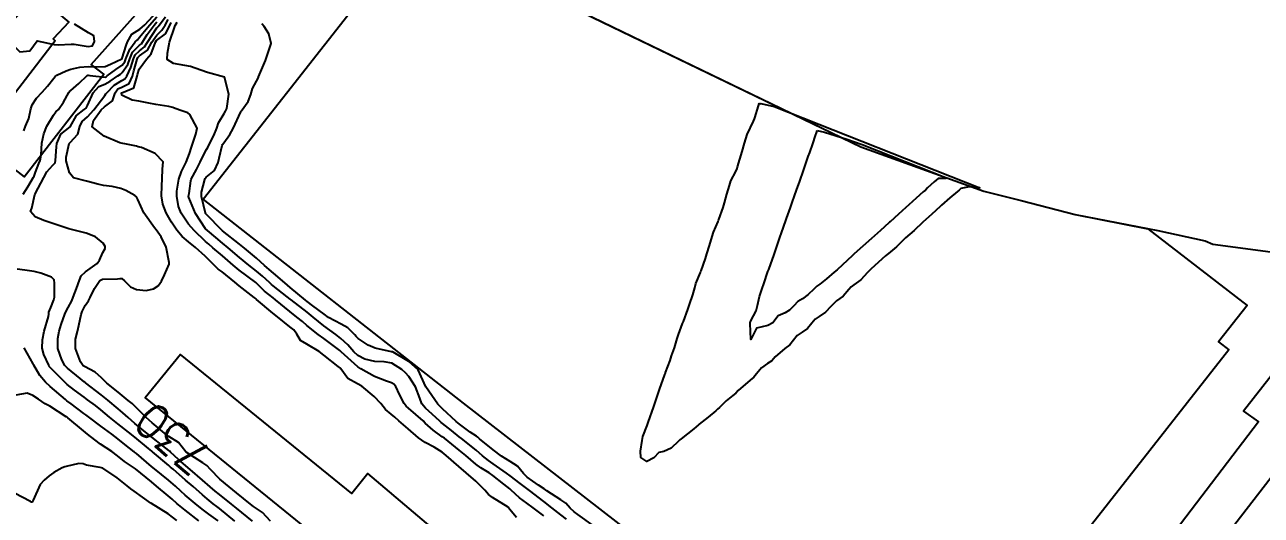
# Model space of a CAD drawing. Header units: metres. Extents: x 307586 to 320046, y 7427249 to 7434250.
# Drawn here: x 311993.5 to 312138.4, y 7432080.8 to 7432138.3 of the extents above; entities that cross this region are included whole.
import ezdxf
from ezdxf.enums import TextEntityAlignment as Align

# ---------------------------------------------------------------- set-up
doc = ezdxf.new("R2010")
doc.units = ezdxf.units.M
doc.header["$MEASUREMENT"] = 0
for name, color, linetype in [('Area', 45, 'Continuous'), ('Cotas', 45, 'Continuous'), ('Curvas de Nivel 1m', 11, 'Continuous'), ('Curvas de Nivel 5m', 15, 'Continuous'), ('Edificações', 30, 'Continuous')]:
    doc.layers.add(name, color=color, linetype=linetype)
doc.styles.add('Style-STANDARD', font='STANDARD.shx')

msp = doc.modelspace()

# ---------------------------------------------------------------- linework, layer by layer
at = {"layer": 'Area'}
msp.add_polyline3d([(312039.84, 7432148.93, 734.97), (312091.44, 7432123.96, 744.19), (312105.86, 7432118.77, 742.75), (312110.22, 7432117.68, 743.7), (312116.54, 7432116.03, 742.69), (312126.24, 7432114.13, 741.2), (312131.79, 7432112.94, 741.38), (312132.67, 7432112.53, 741.42), (312142.96, 7432111.18, 734.95), (312146.98, 7432110.61, 735.1), (312149.72, 7432110.13, 738.01), (312154.76, 7432109.59, 738.2), (312157.69, 7432109.32, 735.2), (312158, 7432109.34, 735.2), (312168.18, 7432108.53, 732.62), (312173.24, 7432108.1, 731.27), (312178.88, 7432107.96, 729.81), (312179.17, 7432107.84, 729.49), (312183.75, 7432107.96, 725.25), (312185.95, 7432107.96, 727.36), (312226.75, 7432110.39, 721.88), (312275.47, 7432124.29, 720.7)], dxfattribs=at)
at = {"layer": 'Curvas de Nivel 1m', "flags": 128}
for points, elevation in [([(311993.4, 7432125.83), (311993.58, 7432126.39), (311993.98, 7432127.26), (311994.22, 7432128.39), (311994.36, 7432128.89), (311994.88, 7432129.64), (311995.55, 7432130.37), (311996.18, 7432131.07), (311996.91, 7432132.01), (311997.07, 7432132.19), (311997.27, 7432132.35), (311998.38, 7432132.87), (311998.92, 7432133.04), (311999.95, 7432133.29), (312000.92, 7432133.38), (312001.94, 7432133.31), (312002.92, 7432133.38), (312003.56, 7432133.64), (312004.89, 7432134.26), (312004.92, 7432134.28), (312004.93, 7432134.33), (312005.39, 7432135.83), (312005.55, 7432136.25), (312006.06, 7432137.16), (312006.98, 7432137.73), (312007.57, 7432138.23), (312009, 7432139.79)], 727), ([(311989.58, 7432138.44), (311990.97, 7432137.03), (311991.3, 7432136.76), (311991.63, 7432136.42), (311992.94, 7432135.07), (311994.11, 7432135.22), (311994.96, 7432136.38), (311996.96, 7432135.93), (311997.41, 7432135.89), (311998.96, 7432136), (311999.29, 7432135.99), (312000.95, 7432135.72), (312001.46, 7432135.8), (312001.67, 7432136.3), (312001.62, 7432136.95), (312000.97, 7432137.32), (311999.32, 7432138.33)], 726), ([(311993.32, 7432118.39), (311993.86, 7432119.28), (311994.55, 7432120.38), (311994.62, 7432120.53), (311994.77, 7432120.99), (311995.16, 7432122), (311995.31, 7432122.37), (311995.44, 7432123.01), (311995.51, 7432124.37), (311995.73, 7432125.47), (311996.08, 7432126.36), (311996.86, 7432127.68), (311997.16, 7432128.04), (311997.45, 7432128.34), (311998.04, 7432129.17), (311998.69, 7432130.33), (311998.77, 7432130.44), (311998.89, 7432130.54), (311999.85, 7432131.37), (312000.84, 7432132.31), (312000.89, 7432132.34), (312000.91, 7432132.34), (312000.94, 7432132.34), (312001.15, 7432132.31), (312002.91, 7432132.11), (312003.03, 7432132.16), (312003.18, 7432132.28), (312004.16, 7432133.03), (312004.93, 7432133.53), (312005.25, 7432133.93), (312005.36, 7432134.26), (312005.8, 7432135.4), (312006.44, 7432136.25), (312006.7, 7432136.51), (312006.97, 7432136.8), (312008.14, 7432138.22), (312008.99, 7432139.19)], 728), ([(312020.19, 7432080.07), (312018.31, 7432081.63), (312017.73, 7432082.1), (312016.32, 7432083.2), (312015.82, 7432083.61), (312015.23, 7432084.13), (312014.34, 7432084.9), (312012.89, 7432086.15), (312012.37, 7432086.59), (312011.51, 7432087.31), (312010.59, 7432088.19), (312010.49, 7432088.29), (312010.38, 7432088.37), (312009.68, 7432088.9), (312008.4, 7432089.92), (312008.04, 7432090.21), (312006.42, 7432091.54), (312005.61, 7432092.24), (312004.98, 7432092.8), (312004.44, 7432093.25), (312003.24, 7432094.27), (312002.46, 7432094.91), (312000.64, 7432096.31), (312000.55, 7432096.38), (312000.48, 7432096.43), (311999.99, 7432096.81), (311998.5, 7432098.02), (311998.22, 7432098.33), (311997.85, 7432099), (311997.4, 7432100.34), (311997.38, 7432101.51), (311997.54, 7432102.34), (311997.77, 7432103.13), (311998.19, 7432104.33), (311998.31, 7432104.6), (311998.58, 7432105.11), (311999.01, 7432105.91), (311999.19, 7432106.32), (311999.59, 7432107.34), (311999.92, 7432108.32), (312000.12, 7432108.82), (312000.63, 7432109.31), (312001.98, 7432110.29), (312002.27, 7432110.67), (312002.66, 7432111.59), (312002.91, 7432112.03), (312002.92, 7432112.28), (312002.68, 7432112.68), (312001.79, 7432113.4), (312000.69, 7432113.84), (311998.69, 7432114.33), (311996.7, 7432115.02), (311995.75, 7432115.32), (311994.71, 7432115.76), (311994.19, 7432116.39), (311994.33, 7432116.78), (311994.7, 7432118.38), (311994.72, 7432118.41), (311994.74, 7432118.46), (311995.73, 7432120.37), (311996.1, 7432121.04), (311996.78, 7432121.8), (311997.07, 7432122.07), (311997.12, 7432122.35), (311997.21, 7432123.94), (311997.27, 7432124.35), (311997.75, 7432125.42), (311998.84, 7432126.31), (311999.56, 7432127.62), (312000.46, 7432128.31), (312000.7, 7432128.48), (312000.87, 7432128.8), (312001.52, 7432130.3), (312002.17, 7432131.01), (312002.9, 7432131.3), (312003.53, 7432131.65), (312004.4, 7432132.27), (312004.71, 7432132.47), (312004.92, 7432132.65), (312005.58, 7432133.6), (312005.8, 7432134.25), (312006.13, 7432135.06), (312006.96, 7432135.85), (312007.17, 7432136.03), (312007.31, 7432136.23), (312007.86, 7432137.12), (312008.65, 7432138.22), (312008.99, 7432138.6)], 729), ([(312051.11, 7432080.51), (312050.31, 7432081.48), (312050.14, 7432081.71), (312048.32, 7432082.87), (312047.82, 7432083.23), (312047.39, 7432083.74), (312046.35, 7432084.76), (312045.21, 7432085.77), (312044.37, 7432086.51), (312042.86, 7432087.8), (312042.39, 7432088.16), (312041.46, 7432088.75), (312040.41, 7432089.31), (312039.64, 7432089.84), (312038.42, 7432090.89), (312037.32, 7432091.86), (312036.86, 7432092.29), (312036.44, 7432092.64), (312035.75, 7432093.19), (312035.22, 7432093.89), (312034.46, 7432094.7), (312032.98, 7432095.92), (312032.49, 7432096.18), (312031.37, 7432096.81), (312030.55, 7432097.95), (312030.5, 7432098.01), (312030.23, 7432098.23), (312028.53, 7432099.54), (312027.98, 7432099.98), (312026.54, 7432100.83), (312025.81, 7432101.27), (312025.39, 7432102.01), (312025.03, 7432102.49), (312024.56, 7432102.88), (312023.12, 7432104.03), (312022.58, 7432104.47), (312020.67, 7432106.07), (312020.63, 7432106.1), (312020.6, 7432106.13), (312020.37, 7432106.3), (312018.62, 7432107.65), (312018.12, 7432108.1), (312016.63, 7432109.29), (312016.15, 7432109.63), (312015.67, 7432110.12), (312014.66, 7432111.15), (312013.53, 7432112.15), (312012.68, 7432112.84), (312011.96, 7432113.44), (312011.34, 7432114.18), (312010.71, 7432115.11), (312010.06, 7432116.2), (312009.69, 7432117.25), (312009.54, 7432118.2), (312009.58, 7432119.38), (312009.6, 7432120.2), (312009.66, 7432121.32), (312009.74, 7432122.2), (312008.8, 7432123.18), (312007.17, 7432123.87), (312006.81, 7432123.97), (312006.59, 7432124.02), (312005.43, 7432124.25), (312004.81, 7432124.38), (312004.66, 7432124.42), (312002.83, 7432125.2), (312001.42, 7432126.3), (312001.58, 7432127.03), (312002.47, 7432128.29), (312002.87, 7432128.65), (312003.78, 7432129.36), (312004.11, 7432130.27), (312004.42, 7432130.73), (312004.89, 7432130.96), (312005.76, 7432131.39), (312006.13, 7432132.25), (312006.3, 7432132.86), (312006.67, 7432134.24), (312006.74, 7432134.43), (312006.94, 7432134.6), (312007.88, 7432135.29), (312008.41, 7432136.22), (312008.97, 7432137.04), (312009.55, 7432137.63), (312009.94, 7432138.2), (312010.31, 7432138.88)], 731), ([(312054.3, 7432080.71), (312053.08, 7432081.67), (312052.32, 7432082.21), (312051.46, 7432082.83), (312050.5, 7432083.71), (312050.34, 7432083.86), (312049.62, 7432084.44), (312048.36, 7432085.45), (312047.92, 7432085.74), (312046.94, 7432086.33), (312046.37, 7432086.75), (312045.17, 7432087.77), (312044.39, 7432088.4), (312042.67, 7432089.8), (312042.41, 7432089.98), (312041.34, 7432090.74), (312040.43, 7432091.58), (312040.17, 7432091.83), (312038.45, 7432093.33), (312038.18, 7432093.58), (312037.96, 7432093.86), (312037.42, 7432094.92), (312036.99, 7432095.87), (312036.74, 7432096.13), (312036.49, 7432096.31), (312035.88, 7432096.5), (312034.49, 7432097.04), (312032.86, 7432097.92), (312032.51, 7432098.17), (312030.57, 7432099.95), (312030.55, 7432099.97), (312030.53, 7432099.98), (312030.41, 7432100.08), (312028.55, 7432101.48), (312027.9, 7432101.98), (312026.56, 7432103.03), (312026.04, 7432103.47), (312025.4, 7432104.01), (312024.58, 7432104.66), (312022.9, 7432106.04), (312022.61, 7432106.26), (312021.59, 7432107.03), (312020.62, 7432108.02), (312020.57, 7432108.07), (312018.64, 7432109.51), (312017.92, 7432110.1), (312016.66, 7432111.18), (312015.56, 7432112.13), (312015.08, 7432112.53), (312014.68, 7432112.87), (312013.35, 7432114.15), (312012.7, 7432114.91), (312011.85, 7432116.17), (312011.51, 7432116.96), (312011.32, 7432118.18), (312011.34, 7432118.77), (312011.57, 7432120.18), (312011.87, 7432121.08), (312012.41, 7432122.17), (312012.8, 7432123.16), (312013.05, 7432123.92), (312013.12, 7432124.16), (312013.55, 7432125.43), (312013.71, 7432126.15), (312012.86, 7432127.73), (312012.61, 7432127.92), (312011.92, 7432128.17), (312011.14, 7432128.46), (312010.87, 7432128.55), (312010.4, 7432128.67), (312008.87, 7432128.91), (312008.03, 7432129.06), (312006.87, 7432129.29), (312006.08, 7432129.44), (312004.88, 7432130.02), (312004.84, 7432130.26), (312004.85, 7432130.29), (312004.88, 7432130.3), (312006.28, 7432130.86), (312006.69, 7432132.24), (312006.72, 7432132.44), (312006.92, 7432133.05), (312007.78, 7432134.23), (312008.3, 7432134.86), (312008.83, 7432136.21), (312008.96, 7432136.41), (312009.99, 7432137.19), (312010.51, 7432138.19), (312010.65, 7432138.53)], 732), ([(312056.98, 7432080.31), (312056.3, 7432080.83), (312055.27, 7432081.65), (312054.32, 7432082.39), (312052.63, 7432083.68), (312052.34, 7432083.9), (312051.54, 7432084.5), (312050.36, 7432085.39), (312049.93, 7432085.71), (312048.37, 7432086.82), (312047.84, 7432087.2), (312047.15, 7432087.75), (312046.39, 7432088.39), (312044.66, 7432089.78), (312044.41, 7432089.98), (312043.51, 7432090.71), (312042.43, 7432091.55), (312042.29, 7432091.66), (312042.13, 7432091.8), (312041.24, 7432092.62), (312040.45, 7432093.34), (312040.04, 7432093.83), (312039.8, 7432094.5), (312039.28, 7432095.84), (312038.49, 7432097.06), (312038.11, 7432097.47), (312037.69, 7432097.86), (312036.51, 7432098.59), (312035.63, 7432098.77), (312034.52, 7432098.81), (312033.34, 7432099.09), (312032.53, 7432099.5), (312032.06, 7432099.93), (312031.37, 7432100.77), (312030.55, 7432101.51), (312029.94, 7432101.96), (312028.56, 7432102.97), (312027.3, 7432103.98), (312026.58, 7432104.57), (312024.71, 7432106.02), (312024.6, 7432106.1), (312024.24, 7432106.39), (312022.62, 7432107.66), (312022.41, 7432107.83), (312022.18, 7432108.05), (312021.37, 7432108.8), (312020.64, 7432109.39), (312019.76, 7432110.08), (312018.66, 7432110.99), (312017.35, 7432112.1), (312016.68, 7432112.66), (312015.89, 7432113.32), (312014.91, 7432114.14), (312014.7, 7432114.36), (312013.51, 7432116.15), (312012.74, 7432118.01), (312012.71, 7432118.13), (312012.7, 7432118.16), (312012.75, 7432118.48), (312012.96, 7432119.96), (312013.02, 7432120.16), (312013.63, 7432121.3), (312014.04, 7432122.15), (312014.28, 7432122.67), (312014.81, 7432123.65), (312014.98, 7432123.97), (312015.07, 7432124.14), (312015.67, 7432125.29), (312016, 7432126.13), (312016.2, 7432126.77), (312016.86, 7432127.86), (312017.04, 7432128.12), (312017.2, 7432128.45), (312017.4, 7432130.11), (312016.91, 7432132.12), (312014.92, 7432132.66), (312014.15, 7432132.92), (312012.92, 7432133.36), (312012.25, 7432133.5), (312010.93, 7432133.72), (312010.19, 7432134.2), (312010.23, 7432134.91), (312010.45, 7432136.2), (312010.59, 7432136.58), (312010.98, 7432137.71), (312011.12, 7432138.19), (312011.37, 7432138.57)], 733), ([(312060.09, 7432079.59), (312058.31, 7432080.86), (312057.87, 7432081.17), (312057.4, 7432081.62), (312056.89, 7432082.2), (312056.32, 7432082.59), (312054.66, 7432083.66), (312054.34, 7432083.88), (312053.71, 7432084.3), (312052.36, 7432085.26), (312051.92, 7432085.69), (312051.22, 7432086.54), (312050.38, 7432087.1), (312049.34, 7432087.72), (312048.39, 7432088.45), (312046.79, 7432089.75), (312046.59, 7432089.93), (312046.42, 7432090.04), (312045.69, 7432090.5), (312044.43, 7432091.46), (312044.04, 7432091.78), (312042.45, 7432093.26), (312042.17, 7432093.52), (312041.9, 7432093.81), (312040.48, 7432095.83), (312039.58, 7432097.84), (312038.52, 7432098.8), (312036.65, 7432099.88), (312036.58, 7432099.92), (312036.53, 7432099.94), (312036.48, 7432099.94), (312034.54, 7432100.37), (312033.72, 7432100.73), (312032.55, 7432101.5), (312032.34, 7432101.71), (312032.16, 7432101.93), (312031.36, 7432102.74), (312030.56, 7432103.16), (312029.09, 7432103.96), (312028.58, 7432104.33), (312027.25, 7432105.34), (312026.6, 7432105.84), (312026.41, 7432106), (312024.62, 7432107.48), (312023.96, 7432108.03), (312022.63, 7432109.16), (312022.16, 7432109.57), (312021.59, 7432110.06), (312020.66, 7432110.89), (312019.24, 7432112.08), (312018.68, 7432112.54), (312016.69, 7432114.11), (312014.72, 7432116.11), (312014.7, 7432116.14), (312014.68, 7432116.18), (312014.23, 7432118.15), (312014.23, 7432118.66), (312014.61, 7432120.14), (312014.65, 7432120.25), (312014.77, 7432120.39), (312015.73, 7432121.18), (312016.16, 7432122.13), (312016.3, 7432122.63), (312016.65, 7432124.12), (312016.69, 7432124.24), (312016.82, 7432124.44), (312017.54, 7432125.4), (312017.94, 7432126.1), (312018.83, 7432128.05), (312018.85, 7432128.09), (312018.86, 7432128.12), (312019.7, 7432129.26), (312019.99, 7432130.08), (312020.2, 7432130.78), (312020.88, 7432132.07), (312020.89, 7432132.1), (312020.91, 7432132.14), (312021.72, 7432134.06), (312022.01, 7432134.99), (312022.37, 7432136.05), (312022.1, 7432137.18), (312021.55, 7432138.06), (312021.3, 7432138.38)], 734), ([(312018.11, 7432080.09), (312016.31, 7432081.56), (312016, 7432081.8), (312015.58, 7432082.12), (312014.88, 7432082.69), (312014.32, 7432083.17), (312013.22, 7432084.15), (312012.34, 7432084.91), (312010.88, 7432086.18), (312010.6, 7432086.42), (312010.37, 7432086.62), (312008.47, 7432088.21), (312008.38, 7432088.28), (312008.01, 7432088.59), (312006.4, 7432089.93), (312006.23, 7432090.06), (312006.01, 7432090.24), (312004.42, 7432091.48), (312003.45, 7432092.27), (312002.44, 7432093.12), (312001.79, 7432093.63), (312000.87, 7432094.3), (312000.46, 7432094.61), (311999.34, 7432095.45), (311998.48, 7432096.11), (311998.23, 7432096.33), (311996.5, 7432098.09), (311996.38, 7432098.23), (311996.32, 7432098.35), (311995.76, 7432099.6), (311995.54, 7432100.36), (311995.57, 7432101.34), (311995.8, 7432102.36), (311996.31, 7432104.09), (311996.34, 7432104.35), (311996.34, 7432104.59), (311996.58, 7432105.13), (311996.93, 7432106.02), (311996.99, 7432106.35), (311996.99, 7432107.98), (311996.95, 7432108.35), (311996.63, 7432108.67), (311995.41, 7432109.14), (311994.63, 7432109.35), (311993.52, 7432109.51), (311992.64, 7432109.62)], 728), ([(312016.18, 7432080.11), (312015.07, 7432080.91), (312014.3, 7432081.49), (312013.48, 7432082.15), (312012.32, 7432083.15), (312011.78, 7432083.62), (312011.17, 7432084.18), (312010.34, 7432084.9), (312008.72, 7432086.21), (312008.37, 7432086.5), (312006.61, 7432088), (312006.38, 7432088.19), (312006.36, 7432088.21), (312006.34, 7432088.23), (312005.22, 7432089.08), (312004.4, 7432089.73), (312003.7, 7432090.27), (312002.42, 7432091.23), (312000.99, 7432092.3), (312000.67, 7432092.54), (312000.44, 7432092.71), (311998.94, 7432093.83), (311998.45, 7432094.2), (311998.3, 7432094.33), (311996.48, 7432095.88), (311995.95, 7432096.36), (311995.29, 7432097.16), (311994.58, 7432098.38), (311994.55, 7432098.43), (311994.5, 7432098.51), (311993.43, 7432100.39)], 727), ([(312013.91, 7432080.14), (312012.3, 7432081.39), (312011.34, 7432082.17), (312010.79, 7432082.65), (312010.32, 7432083.06), (312008.93, 7432084.2), (312008.34, 7432084.68), (312006.47, 7432086.23), (312006.36, 7432086.31), (312005.21, 7432087.08), (312004.38, 7432087.76), (312003.71, 7432088.27), (312002.39, 7432089.11), (312001.71, 7432089.6), (312000.87, 7432090.3), (312000.41, 7432090.69), (311998.56, 7432092.2), (311998.43, 7432092.3), (311998.38, 7432092.33), (311996.44, 7432093.55), (311995.92, 7432093.83), (311995.11, 7432094.37), (311994.46, 7432094.81), (311993.78, 7432095.07), (311992.46, 7432094.86)], 726)]:
    msp.add_lwpolyline(points, dxfattribs=dict(at, elevation=elevation))
at = {"layer": 'Curvas de Nivel 1m', "elevation": 736, "flags": 128}
msp.add_lwpolyline([(312086.35, 7432125.87), (312087.2, 7432125.69), (312089.81, 7432124.85), (312091.62, 7432124.22), (312101.5, 7432120.32), (312101.37, 7432120.24), (312100.5, 7432120.25), (312100.06, 7432119.84), (312099.27, 7432119.13), (312099.01, 7432118.89), (312098.77, 7432118.68), (312097.95, 7432117.94), (312097.08, 7432117.15), (312096.74, 7432116.84), (312095.85, 7432116.05), (312094.87, 7432115.18), (312094.8, 7432115.11), (312094.72, 7432115.04), (312093.75, 7432114.15), (312092.69, 7432113.2), (312090.67, 7432111.4), (312090.59, 7432111.32), (312090.49, 7432111.23), (312088.66, 7432109.53), (312088.33, 7432109.25), (312087.44, 7432108.47), (312086.63, 7432107.85), (312086.29, 7432107.62), (312085.95, 7432107.29), (312085.28, 7432106.63), (312084.61, 7432106.14), (312084.09, 7432105.82), (312083.6, 7432105.31), (312083.11, 7432104.8), (312082.59, 7432104.49), (312081.78, 7432104.14), (312081.13, 7432103.34), (312080.57, 7432103), (312079.21, 7432102.72), (312078.55, 7432101.37), (312078.47, 7432103.27), (312078.49, 7432103.37), (312078.51, 7432103.43), (312078.58, 7432103.55), (312079.2, 7432104.75), (312079.33, 7432105.36), (312079.57, 7432106.41), (312079.9, 7432107.36), (312080.09, 7432107.89), (312080.57, 7432109.35), (312080.59, 7432109.41), (312080.66, 7432109.58), (312081.29, 7432111.34), (312081.62, 7432112.27), (312081.98, 7432113.33), (312082.16, 7432113.87), (312082.65, 7432115.32), (312082.73, 7432115.54), (312083.2, 7432116.85), (312083.37, 7432117.31), (312083.73, 7432118.34), (312084.08, 7432119.31), (312084.26, 7432119.83), (312084.79, 7432121.3), (312085.29, 7432122.82), (312085.46, 7432123.29), (312085.82, 7432124.3), (312086.15, 7432125.29), (312086.25, 7432125.58)], close=True, dxfattribs=at)
at = {"layer": 'Curvas de Nivel 5m', "flags": 128}
for points, elevation in [([(312022.29, 7432080.08), (312021.35, 7432081.1), (312020.31, 7432081.82), (312019.94, 7432082.07), (312018.33, 7432083.39), (312017.45, 7432084.1), (312016.35, 7432085.02), (312015.26, 7432086.13), (312014.85, 7432086.61), (312014.37, 7432086.94), (312012.42, 7432088.16), (312012.38, 7432088.2), (312011.52, 7432089.3), (312010.4, 7432090), (312010.1, 7432090.19), (312008.42, 7432091.6), (312007.74, 7432092.22), (312006.45, 7432093.54), (312006.09, 7432093.87), (312005.64, 7432094.24), (312004.47, 7432095.19), (312003.12, 7432096.27), (312002.49, 7432096.9), (312001.76, 7432097.56), (312000.5, 7432098.2), (312000.36, 7432098.31), (312000.05, 7432098.77), (311999.45, 7432100.32), (311999.44, 7432101.42), (311999.68, 7432102.32), (311999.86, 7432103.02), (312000.11, 7432104.31), (312000.22, 7432104.67), (312000.59, 7432105.36), (312000.99, 7432105.91), (312001.19, 7432106.3), (312001.69, 7432107.37), (312002.32, 7432108.28), (312002.62, 7432108.45), (312004.39, 7432108.5), (312004.63, 7432108.53), (312004.9, 7432108.53), (312005.18, 7432108.25), (312005.91, 7432107.54), (312006.61, 7432107.25), (312007.73, 7432107.1), (312008.61, 7432107.31), (312009.14, 7432107.68), (312009.53, 7432108.2), (312009.88, 7432108.95), (312010.42, 7432110.19), (312010.44, 7432110.39), (312010.07, 7432112.2), (312009.49, 7432113.39), (312008.9, 7432114.21), (312008.7, 7432114.47), (312007.46, 7432116.22), (312006.74, 7432117.78), (312006.59, 7432118.08), (312006.41, 7432118.24), (312005.35, 7432118.85), (312004.75, 7432119.08), (312003.73, 7432119.3), (312002.75, 7432119.43), (312002.06, 7432119.59), (312000.76, 7432119.94), (311999.23, 7432120.33), (311998.77, 7432120.9), (311998.38, 7432122.33), (311998.38, 7432122.75), (311998.71, 7432124.33), (311998.74, 7432124.4), (311998.81, 7432124.47), (311999.71, 7432125.45), (311999.96, 7432126.32), (312000.24, 7432126.92), (312000.85, 7432127.48), (312001.61, 7432128.3), (312002.88, 7432129.98), (312003.01, 7432130.15), (312003.11, 7432130.28), (312004, 7432131.17), (312004.9, 7432131.71), (312005.24, 7432131.92), (312005.45, 7432132.25), (312005.92, 7432133.25), (312006.23, 7432134.25), (312006.44, 7432134.75), (312006.95, 7432135.2), (312007.53, 7432135.66), (312007.89, 7432136.23), (312008.98, 7432137.88), (312009.12, 7432138.07), (312009.25, 7432138.21), (312010, 7432139.19)], 730), ([(312011.33, 7432080.17), (312010.29, 7432080.94), (312008.36, 7432082.16), (312008.31, 7432082.19), (312008.28, 7432082.21), (312006.33, 7432083.6), (312005.95, 7432083.86), (312005.5, 7432084.24), (312004.35, 7432085.16), (312002.64, 7432086.28), (312002.36, 7432086.38), (312000.73, 7432086.67), (312000.37, 7432086.79), (311999.86, 7432086.83), (311998.36, 7432086.5), (311998.22, 7432086.47), (311997.88, 7432086.33), (311996.91, 7432085.79), (311996.35, 7432085.39), (311995.8, 7432084.9), (311995.32, 7432084.37), (311994.5, 7432082.56), (311994.41, 7432082.38), (311994.36, 7432082.33), (311994.31, 7432082.33), (311994.19, 7432082.38), (311992.32, 7432083.36)], 725)]:
    msp.add_lwpolyline(points, dxfattribs=dict(at, elevation=elevation))
at = {"layer": 'Curvas de Nivel 5m', "elevation": 735, "flags": 128}
msp.add_lwpolyline([(312079.71, 7432129.01), (312079.73, 7432129.02), (312081.28, 7432128.68), (312105.4, 7432119.15), (312104.16, 7432119.27), (312103.15, 7432119.08), (312102.98, 7432118.87), (312102.77, 7432118.71), (312101.87, 7432117.98), (312100.9, 7432117.11), (312100.74, 7432116.97), (312099.78, 7432116.08), (312098.72, 7432115.13), (312097.7, 7432114.15), (312096.69, 7432113.3), (312096.62, 7432113.23), (312096.55, 7432113.16), (312095.63, 7432112.23), (312094.68, 7432111.45), (312094.53, 7432111.33), (312094.36, 7432111.18), (312092.66, 7432109.65), (312092.23, 7432109.21), (312091.47, 7432108.38), (312090.63, 7432107.78), (312090.32, 7432107.55), (312090.03, 7432107.24), (312089.38, 7432106.47), (312088.61, 7432105.89), (312087.93, 7432105.26), (312087.3, 7432104.56), (312086.58, 7432104.08), (312086.12, 7432103.75), (312085.72, 7432103.29), (312085.21, 7432102.65), (312084.56, 7432102.24), (312084.01, 7432101.85), (312083.56, 7432101.31), (312083.12, 7432100.74), (312082.54, 7432100.33), (312081.43, 7432099.34), (312081.01, 7432098.86), (312080.52, 7432098.55), (312079.81, 7432098.06), (312079.21, 7432097.36), (312078.91, 7432096.95), (312078.5, 7432096.63), (312077.1, 7432095.39), (312076.8, 7432095.07), (312076.47, 7432094.81), (312075.68, 7432094.19), (312074.88, 7432093.42), (312074.67, 7432093.2), (312074.45, 7432093.01), (312073.58, 7432092.29), (312072.53, 7432091.44), (312072.48, 7432091.4), (312072.43, 7432091.36), (312071.89, 7432090.91), (312070.42, 7432089.73), (312070.26, 7432089.62), (312070.1, 7432089.47), (312069.24, 7432088.64), (312068.39, 7432088.25), (312067.77, 7432088.12), (312067.21, 7432087.51), (312066.38, 7432087.07), (312065.69, 7432087.53), (312065.64, 7432088.28), (312065.83, 7432089.53), (312065.93, 7432090.01), (312066.43, 7432091.31), (312066.51, 7432091.52), (312066.55, 7432091.64), (312067.19, 7432093.51), (312067.52, 7432094.46), (312067.88, 7432095.5), (312068.5, 7432097.26), (312068.56, 7432097.43), (312068.58, 7432097.49), (312069.1, 7432098.91), (312069.29, 7432099.48), (312069.61, 7432100.41), (312069.95, 7432101.48), (312070.09, 7432101.95), (312070.57, 7432103.25), (312070.66, 7432103.47), (312071.17, 7432104.88), (312071.38, 7432105.46), (312071.78, 7432106.62), (312072.01, 7432107.45), (312072.14, 7432107.94), (312072.65, 7432109.22), (312072.71, 7432109.38), (312072.73, 7432109.44), (312073.25, 7432110.85), (312073.43, 7432111.43), (312073.71, 7432112.4), (312074.02, 7432113.43), (312074.18, 7432113.94), (312074.72, 7432115.2), (312074.78, 7432115.36), (312074.8, 7432115.42), (312075.32, 7432116.83), (312075.49, 7432117.41), (312075.77, 7432118.4), (312076.06, 7432119.41), (312076.23, 7432119.95), (312076.79, 7432121.05), (312076.95, 7432121.4), (312077.02, 7432121.62), (312077.55, 7432123.39), (312077.81, 7432124.4), (312078.15, 7432125.38), (312078.86, 7432126.95), (312078.98, 7432127.25), (312079.02, 7432127.37), (312079.48, 7432128.77), (312079.56, 7432129.02)], close=True, dxfattribs=at)
at = {"layer": 'Edificações'}
for points in [[(312013.36, 7432147.14), (312005.86, 7432153.5), (312006.45, 7432154.2), (311986.21, 7432172.14), (311985.11, 7432170.9), (311984.6, 7432171.31), (311964.2, 7432148.11), (311957.75, 7432153.78), (311951.01, 7432146.11), (311951.51, 7432145.72), (311949.46, 7432143.85), (311946.41, 7432138.88), (311951.89, 7432134.08), (311947.91, 7432129.55), (311968.34, 7432111.76), (311994.79, 7432141.83), (311998.69, 7432138.57), (311996.84, 7432136.6), (311997.08, 7432136.37), (311988.03, 7432124.6), (311993.46, 7432120.42), (312002.79, 7432132.45), (312001.29, 7432133.62)], [(312044.9, 7432146.48), (312091.44, 7432123.96), (312105.86, 7432118.77), (312110.22, 7432117.68), (312116.54, 7432116.03), (312125.08, 7432114.36), (312136.69, 7432105.37), (312133.35, 7432101.11), (312134.55, 7432100.18), (312101.51, 7432058.07), (312100.55, 7432058.81), (312096.66, 7432053.8), (312044.9, 7432093.91), (312014.42, 7432117.83), (312033.51, 7432142.16), (312034.73, 7432141.21), (312040.43, 7432148.64)], [(312099.12, 7432040.63), (312102.85, 7432037.79), (312157.06, 7432107.92), (312153.03, 7432109.78), (312149.72, 7432110.13), (312136.27, 7432092.96), (312138.04, 7432091.71)], [(312044.9, 7432064.26), (312048.39, 7432061.59), (312048.81, 7432061.92), (312049.47, 7432061.42), (312053.56, 7432066.18), (312052.65, 7432066.93), (312054.06, 7432068.68), (312044.9, 7432076.19), (312033.69, 7432085.66), (312031.81, 7432083.34), (312011.74, 7432099.63), (312007.6, 7432094.53)]]:
    msp.add_lwpolyline(points, close=True, dxfattribs=at)

# ---------------------------------------------------------------- texts
at = {"layer": 'Cotas', "style": 'Style-STANDARD'}
msp.add_text('730', height=4, rotation=139.4214, dxfattribs=at).set_placement((312010.86, 7432089.73, 730), align=Align.MIDDLE_CENTER)

doc.saveas('drawing.dxf')
